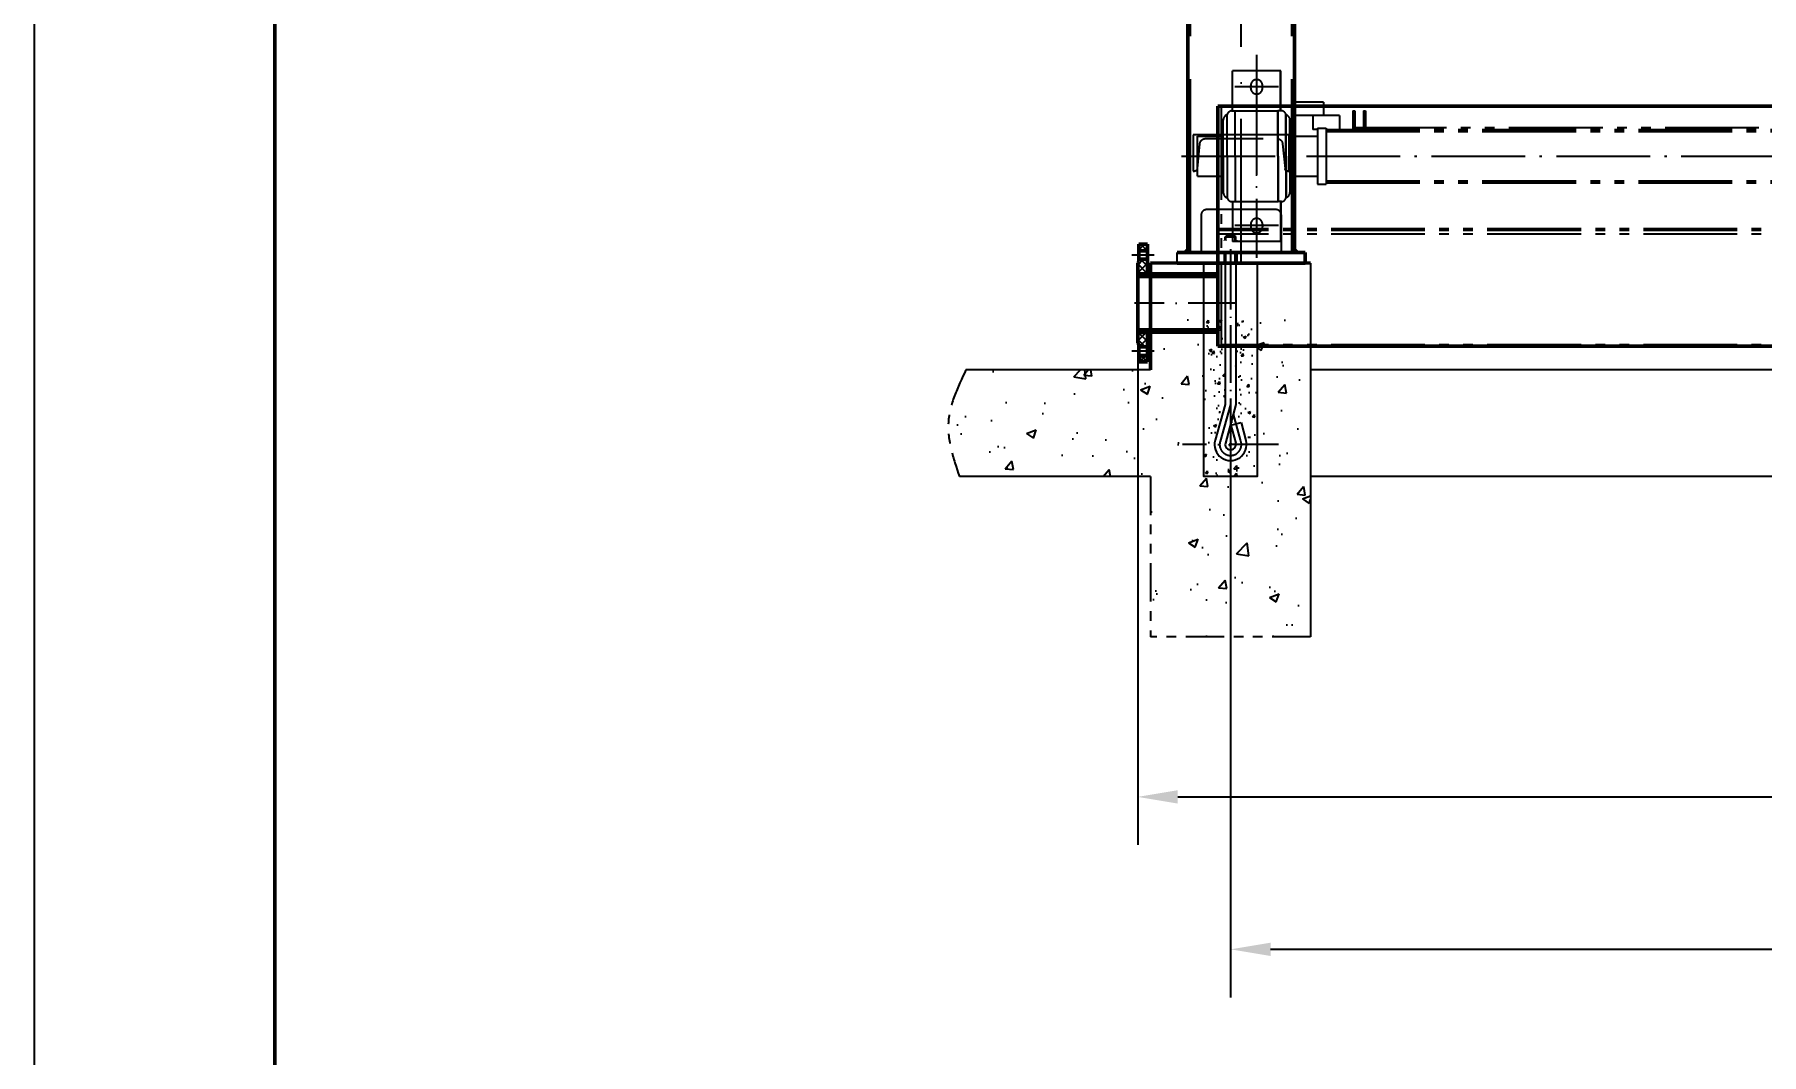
# Model space of a CAD drawing. Header units: millimetres. Extents: x -1204 to 13934, y -5982 to 4710.
# Drawn here: x -1204 to 2029, y -1208 to 703 of the extents above; entities that cross this region are included whole.
import ezdxf

# ---------------------------------------------------------------- set-up
doc = ezdxf.new("R2010")
doc.units = ezdxf.units.MM
doc.header["$LTSCALE"] = 18
for name, pattern in [('ACISOTGB', [9, 4, -1, 1, -1, 1, -1]), ('AM_ISO02W050', [7.5, 6, -1.5]), ('AM_ISO08W050', [13, 9.75, -1.5, 0.25, -1.5]), ('AM_ISO08W050x2', [7.625, 6, -0.75, 0.125, -0.75]), ('GEN4A', [16.25, 9.75, -1.5, 1, -1.5, 1, -1.5]), ('GEN7', [15, 10, -2.5, 0, -2.5]), ('GEN7A', [7.5, 5, -1.25, 0, -1.25]), ('HIDDEN', [9.525, 6.35, -3.175])]:
    doc.linetypes.add(name, pattern=pattern)
for name, color, linetype in [('0N', 7, 'Continuous'), ('3A', 6, 'GEN4A'), ('4N', 3, 'Continuous'), ('7', 4, 'GEN7'), ('7A', 4, 'GEN7A'), ('7AN', 4, 'GEN7A'), ('8', 1, 'Continuous'), ('TILE1', 5, 'Continuous'), ('XY_THICK', 7, 'Continuous')]:
    doc.layers.add(name, color=color, linetype=linetype)
for name, color, linetype, lineweight in [('AM_0', 7, 'Continuous', 50), ('AM_0N', 7, 'Continuous', 50), ('AM_3', 6, 'AM_ISO02W050', 25), ('AM_4', 3, 'Continuous', 25), ('AM_4N', 3, 'Continuous', 25), ('AM_5', 3, 'Continuous', 25), ('AM_7', 4, 'AM_ISO08W050', 25)]:
    doc.layers.add(name, color=color, linetype=linetype, lineweight=lineweight)
doc.styles.get("Standard").update_dxf_attribs({"font": 'ISOCP.SHX', "bigfont": 'GBCBIG.SHX'})
doc.dimstyles.new('AM_GB$0', dxfattribs={"dimtxt": 3.5, "dimasz": 2.5, "dimexe": 3, "dimexo": 0, "dimgap": 1.5, "dimtad": 1, "dimdsep": 46, "dimtxsty": 'Standard', "dimcen": 0, "dimclrd": 256, "dimclre": 256, "dimclrt": 2, "dimadec": 0, "dimazin": 2, "dimtp": 0.1, "dimtm": 0.1, "dimtfac": 0.71, "dimtmove": 0, "dimatfit": 3, "dimfxl": 1, "dimlwd": -1, "dimlwe": -1, "dimarcsym": 1})
pattern_1 = [(225, (29755.152, -3787.045), (-7.0710678, 7.0710678), []), (135, (29755.152, -3787.045), (7.0710678, 7.0710678), [])]

# ---------------------------------------------------------------- blocks, each defined once
blk = doc.blocks.new('A1')
blk.add_lwpolyline([(35, 13), (35, 587), (841, 587), (841, 13)], close=True)
at = {"layer": 'TILE1'}
blk.add_line((10, 3), (10, 597), dxfattribs=at)
blk = doc.blocks.new('*D87')
at = {"layer": 'AM_5', "transparency": 16777216}
for p, q in [((5685.2, 260.7), (5685.2, -1100.6)), ((1035.2, 9.7), (1035.2, -1100.6)), ((1110.2, -1010.6), (5610.2, -1010.6))]:
    blk.add_line(p, q, dxfattribs=at)
for points in [[(1110.2, -998.1), (1110.2, -1023.1), (1035.2, -1010.6)], [(5610.2, -998.1), (5610.2, -1023.1), (5685.2, -1010.6)]]:
    blk.add_solid(points, dxfattribs=at)
at = {"layer": 'Defpoints', "color": 0, "transparency": 16777216}
for p in [(5685.2, 260.7), (1035.2, 9.7), (5685.2, -1010.6)]:
    blk.add_point(p, dxfattribs=at)
at = {"layer": 'AM_5', "color": 2, "transparency": 16777216, "insert": (3623.1, -913.1), "char_height": 105, "attachment_point": 5}
blk.add_mtext('4650', dxfattribs=at)
blk = doc.blocks.new('A$C190019D2')
for p, q in [((107.5, 350), (17.5, 350)), ((17.5, 275), (17.5, 350)), ((107.5, 275), (107.5, 350)), ((51.5, 317.5), (51.5, 322.5)), ((73.5, 317.5), (73.5, 322.5)), ((7.5, 190), (7.5, 267.9)), ((15.7, 275), (22.5, 275)), ((22.5, 190), (22.5, 275)), ((22.5, 275), (102.5, 275)), ((102.5, 190), (102.5, 275)), ((109.3, 275), (102.5, 275)), ((117.5, 190), (117.5, 267.9)), ((0, 190), (0, 257.7)), ((125, 190), (125, 257.7)), ((0, 190), (0, 122.3)), ((7.5, 190), (7.5, 112.1)), ((22.5, 190), (22.5, 105)), ((102.5, 190), (102.5, 105)), ((117.5, 190), (117.5, 112.1)), ((125, 190), (125, 122.3)), ((15.7, 105), (22.5, 105)), ((17.5, 105), (17.5, 30)), ((22.5, 105), (102.5, 105)), ((109.3, 105), (102.5, 105)), ((107.5, 105), (107.5, 30)), ((51.5, 62.5), (51.5, 57.5)), ((73.5, 62.5), (73.5, 57.5)), ((107.5, 30), (17.5, 30))]:
    blk.add_line(p, q)
for centre, radius, start, end in [((62.5, 322.5), 11, 0, 180), ((62.5, 317.5), 11, 180, 0), ((10.8, 257.6), 10.8, 107.8563, 179.0863), ((16.2, 266.1), 8.89, 93.3316, 168.6898), ((108.8, 266.1), 8.89, 11.3102, 86.6684), ((114.2, 257.6), 10.8, 0.9137, 72.1437), ((10.8, 122.4), 10.8, 180.9137, 252.1437), ((16.2, 113.9), 8.89, 191.3102, 266.6684), ((108.8, 113.9), 8.89, 273.3316, 348.6898), ((114.2, 122.4), 10.8, 287.8563, 359.0863), ((62.5, 62.5), 11, 0, 180), ((62.5, 57.5), 11, 180, 0)]:
    blk.add_arc(centre, radius, start, end)
at = {"layer": '7'}
blk.add_line((62.5, 380), (62.5, 0), dxfattribs=at)
at = {"layer": '7A'}
for p, q in [((103.5, 320), (21.5, 320)), ((103.5, 60), (21.5, 60))]:
    blk.add_line(p, q, dxfattribs=at)
blk = doc.blocks.new('A$C55261A9D')
at = {"layer": '8', "extrusion": (0, 0, -1)}
h = blk.add_hatch(dxfattribs=at)
h.set_pattern_fill('_U', color=256, scale=6.9, angle=-45, style=0, double=1, pattern_type=0)
h.set_pattern_definition([(225, (29755.152, -3787.045), (-4.8790368, 4.8790368), []), (135, (29755.152, -3787.045), (4.8790368, 4.8790368), [])])
h.paths.add_polyline_path([(79.9, 25), (79.9, 13), (63.9, 13), (63.9, 25)])
h = blk.add_hatch(dxfattribs=at)
h.set_pattern_fill('_U', color=256, scale=10, angle=-45, style=0, double=1, pattern_type=0)
h.set_pattern_definition(pattern_1)
h.paths.add_polyline_path([(79.9, -30), (65.9, -30), (63.9, -28), (63.9, -3), (79.9, -3), (79.9, -7.4), (81.9, -9.4), (81.9, -28)])
h = blk.add_hatch(dxfattribs=at)
h.set_pattern_fill('_U', color=256, scale=10, angle=-45, style=0, double=1, pattern_type=0)
h.set_pattern_definition(pattern_1)
h.paths.add_polyline_path([(79.9, -162.6), (79.9, -167), (63.9, -167), (63.9, -142), (65.9, -140), (79.9, -140), (81.9, -142), (81.9, -160.6)])
h = blk.add_hatch(dxfattribs=at)
h.set_pattern_fill('_U', color=256, scale=4.6, angle=-45, style=0, double=1, pattern_type=0)
h.set_pattern_definition([(225, (29755.152, -3787.045), (-3.2526912, 3.2526912), []), (135, (29755.152, -3787.045), (3.2526912, 3.2526912), [])])
h.paths.add_polyline_path([(79.9, -195), (63.9, -195), (63.9, -183), (79.9, -183)])
at = {"extrusion": (0, 0, -1)}
for p, q in [((68.1, 284), (68.1, -166)), ((4258.2, 284), (68.1, 284)), ((-79.9, 25), (-79.9, -7.4)), ((-63.9, 25), (-79.9, 25)), ((-63.9, 13), (-79.9, 13)), ((-63.9, -30.5), (-63.9, 25)), ((-81.9, -10), (-79.9, -7.4)), ((-81.9, -10), (-81.9, -85)), ((-79.9, -30), (-81.9, -28)), ((-81.9, -30.5), (68.1, -30.5)), ((-63.9, -3), (-79.9, -3)), ((-79.9, -30), (-79.9, -30.5)), ((-65.9, -30), (-79.9, -30)), ((-65.9, -30), (-63.9, -28)), ((-65.9, -30), (-65.9, -30.5)), ((-81.9, -35), (-63.9, -35)), ((-64.4, -35), (68.1, -35)), ((-81.9, -160), (-81.9, -85)), ((-81.9, -135), (68.1, -135)), ((-81.9, -139.5), (68.1, -139.5)), ((-79.9, -140), (-81.9, -142)), ((-81.9, -160), (-79.9, -162.6)), ((-79.9, -140), (-79.9, -139.5)), ((-65.9, -140), (-79.9, -140)), ((-65.9, -140), (-65.9, -139.5)), ((-65.9, -140), (-63.9, -142)), ((-63.9, -139.5), (-63.9, -195)), ((-79.9, -195), (-79.9, -162.1)), ((-63.9, -167), (-79.9, -167)), ((-63.9, -183), (-79.9, -183)), ((4258.2, -166), (68.1, -166)), ((-63.9, -195), (-79.9, -195))]:
    blk.add_line(p, q, dxfattribs=at)
at = {"layer": '3A'}
for p, q in [((185.8, 350), (95.8, 350)), ((95.8, 275), (95.8, 350)), ((185.8, 275), (185.8, 350)), ((129.8, 317.5), (129.8, 322.5)), ((151.8, 317.5), (151.8, 322.5)), ((210.8, 291.2), (210.8, 266.2)), ((265.8, 291.2), (210.8, 291.2)), ((265.8, 291.2), (215.8, 291.2)), ((265.8, 291.2), (265.8, 266.2)), ((85.8, 190), (85.8, 267.9)), ((94, 275), (100.8, 275)), ((100.8, 190), (100.8, 275)), ((100.8, 275), (180.8, 275)), ((180.8, 190), (180.8, 275)), ((187.6, 275), (180.8, 275)), ((195.8, 190), (195.8, 267.9)), ((295.8, 266.2), (210.8, 266.2)), ((265.8, 266.2), (215.8, 266.2)), ((245.8, 266.2), (245.8, 240)), ((295.8, 266.2), (295.8, 240)), ((320.8, 275), (320.8, 240)), ((320.8, 275), (324.8, 275)), ((324.8, 275), (324.8, 244)), ((340.8, 275), (340.8, 244)), ((340.8, 275), (344.8, 275)), ((344.8, 275), (344.8, 244)), ((29.8, 227.5), (78.3, 227.5)), ((29.8, 152.5), (29.8, 227.5)), ((78.3, 190), (78.3, 257.7)), ((203.3, 190), (203.3, 257.7)), ((203.3, 227.5), (254.8, 227.5)), ((254.8, 240), (245.8, 240)), ((254.8, 242.5), (254.8, 137.5)), ((254.8, 242.5), (270.8, 242.5)), ((270.8, 242.5), (270.8, 137.5)), ((270.8, 240), (1985.8, 240)), ((270.8, 236), (1985.8, 236)), ((320.8, 244), (1985.8, 244)), ((78.3, 190), (78.3, 122.3)), ((85.8, 190), (85.8, 112.1)), ((100.8, 190), (100.8, 105)), ((180.8, 190), (180.8, 105)), ((195.8, 190), (195.8, 112.1)), ((203.3, 190), (203.3, 122.3)), ((29.8, 152.5), (78.3, 152.5)), ((203.3, 152.5), (254.8, 152.5)), ((254.8, 137.5), (270.8, 137.5)), ((270.8, 144), (1985.8, 144)), ((270.8, 140), (1985.8, 140)), ((94, 105), (100.8, 105)), ((95.8, 105), (95.8, 30)), ((100.8, 105), (180.8, 105)), ((187.6, 105), (180.8, 105)), ((185.8, 105), (185.8, 30)), ((4258.2, 54), (68.1, 54)), ((4258.2, 51), (68.1, 51)), ((4258.2, 44), (68.1, 44)), ((129.8, 62.5), (129.8, 57.5)), ((151.8, 62.5), (151.8, 57.5)), ((185.8, 30), (95.8, 30)), ((4258.2, -163), (74.1, -163))]:
    blk.add_line(p, q, dxfattribs=at)
at = {"layer": '3A', "extrusion": (0, 0, -1)}
blk.add_line((74.1, 284), (74.1, -166), dxfattribs=at)
at = {"layer": '3A'}
for centre, radius, start, end in [((140.8, 322.5), 11, 0, 180), ((140.8, 317.5), 11, 180, 0), ((89.1, 257.6), 10.8, 107.8563, 179.0863), ((94.5, 266.1), 8.89, 93.3316, 168.6898), ((187, 266.1), 8.89, 11.3102, 86.6684), ((192.4, 257.6), 10.8, 0.9137, 72.1437), ((89.1, 122.4), 10.8, 180.9137, 252.1437), ((94.5, 113.9), 8.89, 191.3102, 266.6684), ((187, 113.9), 8.89, 273.3316, 348.6898), ((192.4, 122.4), 10.8, 287.8563, 359.0863), ((140.8, 62.5), 11, 0, 180), ((140.8, 57.5), 11, 180, 0)]:
    blk.add_arc(centre, radius, start, end, dxfattribs=at)
at = {"layer": '7', "ltscale": 0.5}
blk.add_line((140.8, 380), (140.8, 0), dxfattribs=at)
at = {"layer": '7A'}
for p, q in [((181.8, 320), (99.8, 320)), ((181.8, 60), (99.8, 60))]:
    blk.add_line(p, q, dxfattribs=at)
at = {"layer": '7A', "extrusion": (0, 0, -1)}
for p, q in [((-51.1, 5), (-93.1, 5)), ((102.8, -85), (-87.9, -85)), ((-51.1, -175), (-93.1, -175))]:
    blk.add_line(p, q, dxfattribs=at)
at = {"layer": '8', "extrusion": (0, 0, -1)}
for p, q in [((-60.2, -32.5), (-58.2, -30.5)), ((-47.9, -35), (-52.4, -30.5)), ((-46.5, -35), (-42, -30.5)), ((-31.6, -35), (-36.1, -30.5)), ((-30.2, -35), (-25.7, -30.5)), ((-15.4, -35), (-19.9, -30.5)), ((-13.9, -35), (-9.4, -30.5)), ((0.9, -35), (-3.6, -30.5)), ((2.3, -35), (6.8, -30.5)), ((17.2, -35), (12.7, -30.5)), ((18.6, -35), (23.1, -30.5)), ((33.4, -35), (28.9, -30.5)), ((34.9, -35), (39.4, -30.5)), ((49.7, -35), (45.2, -30.5)), ((51.1, -35), (55.6, -30.5)), ((65.9, -35), (61.4, -30.5)), ((67.4, -35), (68.1, -34.3)), ((-57.2, -139.5), (-60.2, -136.5)), ((-49.6, -139.5), (-45.1, -135)), ((-41, -139.5), (-45.5, -135)), ((-33.4, -139.5), (-28.9, -135)), ((-24.7, -139.5), (-29.2, -135)), ((-17.1, -139.5), (-12.6, -135)), ((-8.5, -139.5), (-13, -135)), ((-0.8, -139.5), (3.7, -135)), ((7.8, -139.5), (3.3, -135)), ((15.4, -139.5), (19.9, -135)), ((24.1, -139.5), (19.6, -135)), ((31.7, -139.5), (36.2, -135)), ((40.3, -139.5), (35.8, -135)), ((47.9, -139.5), (52.4, -135)), ((56.6, -139.5), (52.1, -135)), ((64.2, -139.5), (68.7, -135))]:
    blk.add_line(p, q, dxfattribs=at)
at = {"layer": 'AM_7'}
blk.add_line((0, 190), (5429.3, 190), dxfattribs=at)
blk = doc.blocks.new('*D168')
at = {"layer": 'AM_5', "transparency": 16777216}
for p, q in [((861.4, 199.7), (861.4, -815.1)), ((5201.4, 199.7), (5201.4, -815.1)), ((936.4, -725.1), (5126.4, -725.1))]:
    blk.add_line(p, q, dxfattribs=at)
for points in [[(936.4, -712.6), (936.4, -737.6), (861.4, -725.1)], [(5126.4, -712.6), (5126.4, -737.6), (5201.4, -725.1)]]:
    blk.add_solid(points, dxfattribs=at)
at = {"layer": 'Defpoints', "color": 0, "transparency": 16777216}
for p in [(861.4, 199.7), (5201.4, 199.7), (5201.4, -725.1)]:
    blk.add_point(p, dxfattribs=at)
at = {"layer": 'AM_5', "color": 2, "transparency": 16777216, "insert": (2692.5, -619.8), "char_height": 105, "attachment_point": 5}
blk.add_mtext('接液槽长度=(4340)', dxfattribs=at)
blk = doc.blocks.new('A$C37547E26')
at = {"layer": 'AM_3'}
for p, q in [((-90, 0), (90, 0)), ((-90, -68), (-90, 0)), ((90, 0), (90, -68)), ((-77.4, -16.5), (-82.1, -63.3)), ((66.9, -7), (-66.9, -7)), ((82.1, -63.3), (77.4, -16.5)), ((-87.3, -68), (-90, -68)), ((90, -68), (87.3, -68))]:
    blk.add_line(p, q, dxfattribs=at)
at = {"layer": 'AM_3', "ltscale": 5}
blk.add_line((-80, 0), (80, 0), dxfattribs=at)
at = {"layer": 'AM_3'}
for centre, radius, start, end in [((-66.9, -17.5), 10.5, 90, 174.2894), ((66.9, -17.5), 10.5, 5.7106, 90), ((-87.3, -62.8), 5.2, 270, 354.2894), ((87.3, -62.8), 5.2, 185.7106, 270)]:
    blk.add_arc(centre, radius, start, end, dxfattribs=at)
blk = doc.blocks.new('A$C054D7190')
for p, q in [((125.5, 1606.7), (90, 1586.2)), ((170, 1606.7), (125.5, 1606.7)), ((170, 1606.7), (214.5, 1606.7)), ((250, 1586.2), (214.5, 1606.7)), ((80, 1511.7), (80, 1568.9)), ((260, 1511.7), (260, 1568.9)), ((44, 1503.7), (44, 1351.7)), ((60, 1503.7), (44, 1503.7)), ((300, 1511.7), (60, 1511.7)), ((60, 1511.7), (60, 1236.7)), ((260, 1511.7), (80, 1511.7)), ((280, 1236.7), (280, 1511.7)), ((300, 1011.7), (300, 1511.7)), ((44, 1351.7), (60, 1351.7)), ((60, 1351.7), (50, 1351.7)), ((60, 1236.7), (60, 1342.3)), ((296, 1236.7), (0, 1236.7)), ((0, 1236.7), (0, 786.7)), ((60, 1236.7), (60, 1206.7)), ((280, 1236.7), (280, 1206.7)), ((296, 851.7), (296, 1236.7)), ((60, 1206.7), (132.8, 1206.7)), ((132.8, 1206.7), (137.2, 1206.7)), ((137.2, 1206.7), (296, 1206.7)), ((296, 1171.7), (0, 1171.7)), ((300, 511.7), (300, 1011.7)), ((296, 851.7), (0, 851.7)), ((296, 786.7), (296, 851.7)), ((60, 816.7), (296, 816.7)), ((60, 816.7), (60, 786.7)), ((280, 511.7), (280, 816.7)), ((0, 786.7), (280, 786.7)), ((60, 511.7), (60, 786.7)), ((280, 786.7), (300, 786.7)), ((44, 671.7), (60, 671.7)), ((44, 519.7), (44, 671.7)), ((60, 671.7), (50, 671.7)), ((60, 519.7), (44, 519.7)), ((70, 31.7), (70, 511.7)), ((270, 31.7), (270, 511.7)), ((280, 511.7), (300, 511.7)), ((290, 31.7), (50, 31.7)), ((290, 11.7), (50, 11.7)), ((290, 31.7), (290, 11.7))]:
    blk.add_line(p, q)
at = {"color": 3, "linetype": 'HIDDEN'}
blk.add_line((60, 911.7), (48, 911.7), dxfattribs=at)
for radius in [35, 30]:
    blk.add_circle((170, 1551.5), radius)
for centre, start, end in [((100, 1568.9), 119.9667, 180), ((240, 1568.9), 0, 60.0333)]:
    blk.add_arc(centre, 20, start, end)
for points in [[(60, 1503.7), (60, 1511.7), (50, 1503.7)], [(60, 1351.7), (60, 1343.7), (50, 1351.7)], [(60, 671.7), (60, 679.7), (50, 671.7)], [(60, 519.7), (60, 511.7), (50, 519.7)], [(70, 31.7), (60, 31.7), (70, 41.7)], [(270, 31.7), (270, 41.7), (280, 31.7)]]:
    blk.add_solid(points)
blk.add_solid([(60, 911.7), (50, 911.7), (60, 901.7)], dxfattribs=at)
at = {"layer": '7A', "ltscale": 3}
for p, q in [((300, 1441.7), (44, 1441.7)), ((300, 1011.7), (0, 1011.7)), ((170, 11.7), (170, 511.7)), ((150, 37.6), (150, 0))]:
    blk.add_line(p, q, dxfattribs=at)
at = {"layer": '7A', "ltscale": 7}
for p, q in [((84, 1301.7), (20, 1301.7)), ((300, 581.7), (44, 581.7))]:
    blk.add_line(p, q, dxfattribs=at)
at = {"layer": 'AM_0', "ltscale": 7}
for points in [[(280, 1236.7), (284, 1236.7), (280, 1232.7)], [(280, 1206.7), (280, 1210.7), (284, 1206.7)], [(280, 816.7), (284, 816.7), (280, 812.7)], [(280, 786.7), (280, 790.7), (284, 786.7)]]:
    blk.add_solid(points, dxfattribs=at)
at = {"layer": 'AM_3'}
blk.add_line((48, 1503.7), (48, 1236.7), dxfattribs=at)
at = {"layer": 'AM_3', "ltscale": 7}
for p, q in [((60, 1479.2), (48, 1479.2)), ((300, 1479.2), (280, 1479.2)), ((60, 1404.2), (48, 1404.2)), ((60, 1404.2), (48, 1404.2)), ((300, 1404.2), (280, 1404.2)), ((60, 1354.2), (48, 1354.2)), ((60, 1354.2), (48, 1354.2)), ((300, 1354.2), (280, 1354.2)), ((60, 1249.2), (48, 1249.2)), ((300, 1249.2), (280, 1249.2)), ((60, 1111.7), (48, 1111.7)), ((60, 1064.2), (48, 1064.2)), ((300, 1064.2), (280, 1064.2)), ((60, 959.2), (48, 959.2)), ((300, 959.2), (280, 959.2)), ((60, 619.2), (44, 619.2)), ((300, 619.2), (280, 619.2)), ((60, 544.2), (44, 544.2)), ((300, 544.2), (280, 544.2)), ((95, 101.7), (95, 31.7)), ((235, 111.7), (105, 111.7)), ((245, 101.7), (245, 31.7)), ((138, 31.7), (138, 11.7)), ((162, 31.7), (162, 11.7))]:
    blk.add_line(p, q, dxfattribs=at)
at = {"layer": 'AM_3', "ltscale": 3}
for p, q in [((60, 816.7), (60, 1206.7)), ((280, 816.7), (280, 1206.7)), ((48, 911.7), (48, 1111.7)), ((280, 527.7), (60, 527.7)), ((280, 511.7), (60, 511.7)), ((75, 31.7), (75, 511.7)), ((265, 31.7), (265, 511.7))]:
    blk.add_line(p, q, dxfattribs=at)
at = {"layer": 'AM_3', "ltscale": 7}
for centre, start, end in [((105, 101.7), 90, 180), ((235, 101.7), 0, 90)]:
    blk.add_arc(centre, 10, start, end, dxfattribs=at)
at = {"layer": 'AM_7', "linetype": 'AM_ISO08W050x2', "ltscale": 7}
blk.add_line((324, 1301.7), (256, 1301.7), dxfattribs=at)
at = {"layer": 'Defpoints', "color": 0, "linetype": 'ByBlock'}
for p in [(159, 11.7), (181, 11.7)]:
    blk.add_point(p, dxfattribs=at)
at = {"layer": 'XY_THICK'}
blk.add_line((50, 11.7), (50, 31.7), dxfattribs=at)
blk.add_solid([(270, 511.7), (280, 511.7), (270, 501.7)], dxfattribs=at)
at = {"ltscale": 7, "extrusion": (0, 0, -1), "zscale": -1}
blk.add_blockref('A$C37547E26', (-170, 251.7), dxfattribs=at)

msp = doc.modelspace()

# ---------------------------------------------------------------- hatches: boundary and pattern name
at = {"layer": '8'}
h = msp.add_hatch(dxfattribs=at)
h.set_pattern_fill('AR-CONC', color=256, style=0)
h.set_pattern_definition([(50, (-6651.45, -7370.11), (182.1847, -15.939), [19.05, -209.55]), (355, (-6651.45, -7370.11), (-35.2428, 191.0566), [15.24, -167.64]), (100.451, (-6636.27, -7371.44), (146.9425, 175.1167), [16.19, -178.09]), (46.1842, (-6651.45, -7319.3), (271.079, -42.0423), [28.575, -314.325]), (96.6356, (-6628.86, -7322.81), (237.404, 247.4256), [24.285, -267.135]), (351.184, (-6651.45, -7319.3), (237.4046, 247.425), [22.86, -251.46]), (21, (-6626.05, -7332.01), (151.6149, -102.2655), [19.05, -209.55]), (326, (-6626.05, -7332.01), (61.802, 184.188), [15.24, -167.64]), (71.4514, (-6613.42, -7340.53), (213.4165, 81.923), [16.19, -178.09]), (37.5, (-6651.455, -7370.11), (3.0886, 84.55504), [0, -165.608, 0, -170.18, 0, -168.275]), (7.5, (-6651.455, -7370.11), (66.8197, 100.1806), [0, -97.028, 0, -161.798, 0, -64.135]), (327.5, (-6708.097, -7370.11), (135.5906, -5.72874), [0, -63.5, 0, -198.12, 0, -262.89]), (317.5, (-6733.5, -7370.11), (148.1292, 25.4265), [0, -82.55, 0, -131.572, 0, -186.69])])
edge = h.paths.add_edge_path()
edge.add_line((985.2, 174.7), (935.2, 174.7))
edge.add_line((935.2, 174.7), (885.2, 174.7))
edge.add_line((885.2, 174.7), (885.2, 74.7))
edge.add_line((885.2, 74.7), (539.8, 74.7))
edge.add_spline(control_points=[(539.8, 74.7), (524.3, 42.1), (493.4, -22.9), (516.1, -91.2), (527.4, -125.3)], knot_values=[0, 0, 0, 0, 103.936, 207.467793, 207.467793, 207.467793, 207.467793], degree=3, periodic=0)
edge.add_line((527.4, -125.3), (885.2, -125.3))
edge.add_line((885.2, -125.3), (885.2, -425.3))
edge.add_line((885.2, -425.3), (1185.2, -425.3))
edge.add_line((1185.2, -425.3), (1185.2, 174.7))
edge.add_line((1185.2, 174.7), (1085.2, 174.7))
edge.add_line((1085.2, 174.7), (1085.2, -125.3))
edge.add_line((1085.2, -125.3), (985.2, -125.3))
edge.add_line((985.2, -125.3), (985.2, 174.7))
at = {"layer": 'AM_4'}
h = msp.add_hatch(dxfattribs=at)
h.set_pattern_fill('AR-CONC', color=256, scale=0.3, style=0)
h.set_pattern_definition([(50, (-2715.014, -6279.85), (54.6554, -4.78173), [5.715, -62.865]), (355, (-2715.014, -6279.85), (-10.57285, 57.317), [4.572, -50.292]), (100.451, (-2710.46, -6280.25), (44.08275, 52.535), [4.857, -53.427]), (46.1842, (-2715.014, -6264.61), (81.3237, -12.6127), [8.5725, -94.2975]), (96.6356, (-2708.24, -6265.66), (71.2213, 74.2277), [7.2855, -80.1405]), (351.184, (-2715.01, -6264.61), (71.2214, 74.2275), [6.858, -75.438]), (21, (-2707.394, -6268.42), (45.48446, -30.67966), [5.715, -62.865]), (326, (-2707.394, -6268.42), (18.5406, 55.2564), [4.572, -50.292]), (71.4514, (-2703.603, -6270.98), (64.02495, 24.57686), [4.857, -53.427]), (37.5, (-2715.014, -6279.852), (0.92658, 25.36651), [0, -49.6824, 0, -51.054, 0, -50.4825]), (7.5, (-2715.014, -6279.852), (20.0459, 30.05417), [0, -29.1084, 0, -48.5394, 0, -19.2405]), (327.5, (-2732.006, -6279.852), (40.67718, -1.718623), [0, -19.05, 0, -59.436, 0, -78.867]), (317.5, (-2739.626, -6279.85), (44.43875, 7.62795), [0, -24.765, 0, -39.4716, 0, -56.007])])
h.paths.add_polyline_path([(1045.2, 9.7), (1040.4, -8.1), (1045.3, -26.4), (1055, -23.8), (1064.1, -57.4, -0.066373), (1065.2, -65.3), (1085.2, -65.3), (1085.2, 174.7), (1045.2, 174.7), (1045.2, 172.2)])
h.paths.add_polyline_path([(1025.2, 172.2), (1025.2, 174.7), (985.2, 174.7), (985.2, -65.3), (1005.2, -65.3, -0.068894), (1006.3, -57.2), (1025.2, 9.7)])
h.paths.add_polyline_path([(1005.2, -65.3), (985.2, -65.3), (985.2, -125.3), (1085.2, -125.3), (1085.2, -65.3), (1065.2, -65.3, -1)])
h.paths.add_polyline_path([(1025.5, -62.7, 0.066373), (1025.2, -65.3), (1045.2, -65.3, 0.066373), (1044.8, -62.7), (1035.7, -29.1), (1045.3, -26.4), (1040.4, -8.1)])
h.paths.add_polyline_path([(1025.2, -65.3, 1), (1045.2, -65.3)], flags=17)

# ---------------------------------------------------------------- linework, layer by layer
for p, q in [((1185.2, 274.7), (1185.2, -425.3)), ((885.2, 74.7), (539.8, 74.7)), ((5535.2, 74.7), (1185.2, 74.7)), ((885.2, -125.3), (527.4, -125.3)), ((5535.2, -125.3), (1185.2, -125.3))]:
    msp.add_line(p, q)
at = {"color": 2, "linetype": 'ACISOTGB'}
for p in [(885.2, -125.3), (1185.2, -425.3)]:
    msp.add_line(p, (885.2, -425.3), dxfattribs=at)
msp.add_lwpolyline([(985.2, 274.7), (1085.2, 274.7), (1085.2, -125.3), (985.2, -125.3)], close=True)
msp.add_spline([(539.8, 74.7), (506.8, -23.8), (527.4, -125.3)], degree=3, dxfattribs=at)
at = {"layer": '0N'}
for p, q in [((1025.2, 323.3), (1026.5, 324.7)), ((1043.8, 324.7), (1026.5, 324.7)), ((1045.2, 323.3), (1043.8, 324.7)), ((1045.2, 323.3), (1025.2, 323.3)), ((1025.2, 317.7), (1025.2, 323.3)), ((1045.2, 317.7), (1045.2, 323.3)), ((1025.2, 274.7), (1025.2, 290.7)), ((1045.2, 274.7), (1025.2, 274.7)), ((1025.2, 274.7), (1025.2, 272.2)), ((1025.2, 272.2), (1025.2, 9.7)), ((1045.2, 274.7), (1045.2, 290.7)), ((1045.2, 274.7), (1045.2, 272.2)), ((1045.2, 272.2), (1045.2, 9.7)), ((1025.2, 9.7), (1006.3, -57.2)), ((1045.2, 9.7), (1025.5, -62.7)), ((1035.7, -29.1), (1055, -23.8)), ((1035.7, -29.1), (1044.8, -62.7)), ((1055, -23.8), (1064.1, -57.4))]:
    msp.add_line(p, q, dxfattribs=at)
for radius, start in [(30, 164.2356), (10, 164.8107)]:
    msp.add_arc((1035.2, -65.3), radius, start, 15.1893, dxfattribs=at)
at = {"layer": '4N'}
for p, q in [((1026.5, 317.7), (1026.5, 324.7)), ((1043.8, 317.7), (1043.8, 324.7)), ((1026.5, 274.7), (1025.2, 272.2)), ((1026.5, 274.7), (1026.5, 290.7)), ((1043.8, 274.7), (1043.8, 290.7)), ((1043.8, 274.7), (1045.2, 272.2))]:
    msp.add_line(p, q, dxfattribs=at)
at = {"layer": '7AN'}
for p, q in [((1035.2, 9.7), (1015.6, -59.8)), ((1040.4, -8.1), (1053.4, -56.3)), ((1125.2, -65.3), (945.2, -65.3))]:
    msp.add_line(p, q, dxfattribs=at)
msp.add_arc((1035.2, -65.3), 20.4, 164.2356, 26.2152, dxfattribs=at)
at = {"layer": 'AM_0'}
for p, q in [((885.2, 74.7), (885.2, 274.9)), ((885.2, 274.9), (1185.2, 274.7))]:
    msp.add_line(p, q, dxfattribs=at)
at = {"layer": 'AM_0N'}
for p, q in [((1025.2, 316.7), (1025.2, 317.7)), ((1045.2, 316.7), (1045.2, 317.7))]:
    msp.add_line(p, q, dxfattribs=at)
at = {"layer": 'AM_4N'}
for p, q in [((1026.5, 316.7), (1026.5, 317.7)), ((1043.8, 316.7), (1043.8, 317.7))]:
    msp.add_line(p, q, dxfattribs=at)
at = {"layer": 'AM_7', "linetype": 'AM_ISO08W050x2'}
msp.add_line((1035.2, 295.7), (1035.2, 8.6), dxfattribs=at)

# ---------------------------------------------------------------- block references
at = {"layer": '3A'}
msp.add_blockref('A$C190019D2', (1021.5, 284.7), dxfattribs=at)
at = {"layer": 'AM_0', "lineweight": 0, "xscale": 18, "yscale": 18, "zscale": 18}
msp.add_blockref('A1', (-1384.4, -6035.6), dxfattribs=at)
at = {"layer": 'AM_0'}
for name, p in [('A$C054D7190', (885.2, 263)), ('A$C55261A9D', (943.3, 284.7))]:
    msp.add_blockref(name, p, dxfattribs=at)

# ---------------------------------------------------------------- dimensions: what is measured, and where the dimension line sits
at = {"layer": 'AM_5'}
dim = msp.add_linear_dim(base=(5685.2, -1010.6), p1=(1035.2, 9.7), p2=(5685.2, 260.7), dimstyle='AM_GB$0', override={"dimscale": 30, "dimdec": 0}, dxfattribs=at)
dim.commit()
dim.dimension.update_dxf_attribs({"geometry": '*D87', "text_midpoint": (3623.1, -1010.6), "dimtype": 160})
dim = msp.add_linear_dim(base=(5201.4, -725.1), p1=(861.4, 199.7), p2=(5201.4, 199.7), text='接液槽长度=(<>)', dimstyle='AM_GB$0', override={"dimscale": 30, "dimdec": 0}, dxfattribs=at)
dim.commit()
dim.dimension.update_dxf_attribs({"geometry": '*D168', "text_midpoint": (2692.5, -725.1), "dimtype": 160})

doc.saveas('drawing.dxf')
